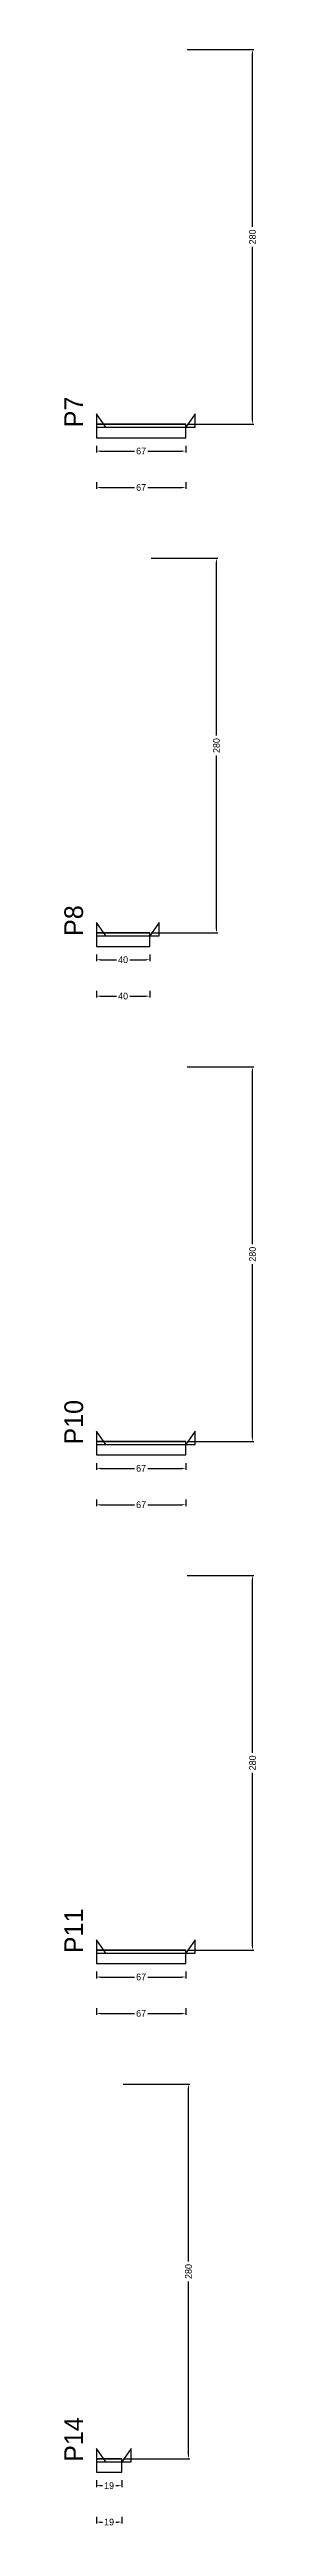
# Model space of a CAD drawing. Header units: centimetres. Extents: x -12000 to 4120, y -3806 to 2716.
# Drawn here: x 3976 to 4120, y -1568 to 282 of the extents above; entities that cross this region are included whole.
import ezdxf

# ---------------------------------------------------------------- set-up
doc = ezdxf.new("R2010")
doc.units = ezdxf.units.CM
for name, color, linetype in [('NOMENCLATURA', 7, 'Continuous'), ('SARR_2.2x10', 60, 'Continuous'), ('SARR_2.2x7', 40, 'Continuous')]:
    doc.layers.add(name, color=color, linetype=linetype)
doc.dimstyles.new('PAINEL-NOVA', dxfattribs={"dimtxt": 5, "dimasz": 3, "dimexe": 1, "dimexo": 1, "dimgap": 1, "dimtad": 1, "dimcen": 2.5, "dimazin": 3, "dimtfac": 1, "dimtmove": 0, "dimatfit": 3})

# ---------------------------------------------------------------- blocks, each defined once
blk = doc.blocks.new('_CLOSEDFILLED')
at = {"color": 0, "linetype": 'BYBLOCK'}
blk.add_solid([(-1, 0.16), (0, 0), (-1, -0.16)], dxfattribs=at)
blk = doc.blocks.new('*D21')
for p, q in [((4000, -13.8), (4000, -18.8)), ((4003, -17.8), (4028.5, -17.8)), ((4038.5, -17.8), (4064, -17.8)), ((4067, -13.8), (4067, -18.8))]:
    blk.add_line(p, q)
at = {"layer": 'Defpoints'}
for p in [(4000, -12.8), (4000, -17.8), (4067, -12.8)]:
    blk.add_point(p, dxfattribs=at)
at = {"layer": 'SARR_2.2x10', "xscale": 3, "yscale": 3, "rotation": 180}
blk.add_blockref('_CLOSEDFILLED', (4000, -17.8), dxfattribs=at)
at = {"layer": 'SARR_2.2x10', "xscale": 3, "yscale": 3}
blk.add_blockref('_CLOSEDFILLED', (4067, -17.8), dxfattribs=at)
at = {"layer": 'SARR_2.2x10', "insert": (4033.5, -17.8), "char_height": 5, "attachment_point": 5}
blk.add_mtext('67', dxfattribs=at)
blk = doc.blocks.new('*D22')
for p, q in [((4068, 282.2), (4118, 282.2)), ((4117, 149.7), (4117, 279.2)), ((4117, 5.2), (4117, 134.7)), ((4068, 2.2), (4118, 2.2))]:
    blk.add_line(p, q)
at = {"layer": 'Defpoints'}
for p in [(4067, 282.2), (4067, 2.2), (4117, 2.2)]:
    blk.add_point(p, dxfattribs=at)
at = {"layer": 'SARR_2.2x10', "xscale": 3, "yscale": 3}
for p, rotation in [((4117, 282.2), 90), ((4117, 2.2), 270)]:
    blk.add_blockref('_CLOSEDFILLED', p, dxfattribs=dict(at, rotation=rotation))
at = {"layer": 'SARR_2.2x10', "insert": (4117, 142.2), "char_height": 5, "attachment_point": 5, "rotation": 90}
blk.add_mtext('280', dxfattribs=at)
blk = doc.blocks.new('*D23')
for p, q in [((4068, 282.2), (4118, 282.2)), ((4117, 149.7), (4117, 279.2)), ((4117, 5.2), (4117, 134.7)), ((4068, 2.2), (4118, 2.2))]:
    blk.add_line(p, q)
at = {"layer": 'Defpoints'}
for p in [(4067, 282.2), (4067, 2.2), (4117, 2.2)]:
    blk.add_point(p, dxfattribs=at)
at = {"layer": 'SARR_2.2x10', "xscale": 3, "yscale": 3}
for p, rotation in [((4117, 282.2), 90), ((4117, 2.2), 270)]:
    blk.add_blockref('_CLOSEDFILLED', p, dxfattribs=dict(at, rotation=rotation))
at = {"layer": 'SARR_2.2x10', "insert": (4117, 142.2), "char_height": 5, "attachment_point": 5, "rotation": 90}
blk.add_mtext('280', dxfattribs=at)
blk = doc.blocks.new('*D24')
for p, q in [((4068, 282.2), (4118, 282.2)), ((4117, 149.7), (4117, 279.2)), ((4117, 5.2), (4117, 134.7)), ((4068, 2.2), (4118, 2.2))]:
    blk.add_line(p, q)
at = {"layer": 'Defpoints'}
for p in [(4067, 282.2), (4067, 2.2), (4117, 2.2)]:
    blk.add_point(p, dxfattribs=at)
at = {"layer": 'SARR_2.2x10', "xscale": 3, "yscale": 3}
for p, rotation in [((4117, 282.2), 90), ((4117, 2.2), 270)]:
    blk.add_blockref('_CLOSEDFILLED', p, dxfattribs=dict(at, rotation=rotation))
at = {"layer": 'SARR_2.2x10', "insert": (4117, 142.2), "char_height": 5, "attachment_point": 5, "rotation": 90}
blk.add_mtext('280', dxfattribs=at)
blk = doc.blocks.new('*D25')
for p, q in [((4068, 282.2), (4118, 282.2)), ((4117, 149.7), (4117, 279.2)), ((4117, 5.2), (4117, 134.7)), ((4068, 2.2), (4118, 2.2))]:
    blk.add_line(p, q)
at = {"layer": 'Defpoints'}
for p in [(4067, 282.2), (4067, 2.2), (4117, 2.2)]:
    blk.add_point(p, dxfattribs=at)
at = {"layer": 'SARR_2.2x10', "xscale": 3, "yscale": 3}
for p, rotation in [((4117, 282.2), 90), ((4117, 2.2), 270)]:
    blk.add_blockref('_CLOSEDFILLED', p, dxfattribs=dict(at, rotation=rotation))
at = {"layer": 'SARR_2.2x10', "insert": (4117, 142.2), "char_height": 5, "attachment_point": 5, "rotation": 90}
blk.add_mtext('280', dxfattribs=at)
blk = doc.blocks.new('*D26')
for p, q in [((4000, -41), (4000, -46)), ((4003, -45), (4028.5, -45)), ((4038.5, -45), (4064, -45)), ((4067, -41), (4067, -46))]:
    blk.add_line(p, q)
at = {"layer": 'Defpoints'}
for p in [(4000, -40), (4000, -45), (4067, -40)]:
    blk.add_point(p, dxfattribs=at)
at = {"layer": 'SARR_2.2x10', "xscale": 3, "yscale": 3, "rotation": 180}
blk.add_blockref('_CLOSEDFILLED', (4000, -45), dxfattribs=at)
at = {"layer": 'SARR_2.2x10', "xscale": 3, "yscale": 3}
blk.add_blockref('_CLOSEDFILLED', (4067, -45), dxfattribs=at)
at = {"layer": 'SARR_2.2x10', "insert": (4033.5, -45), "char_height": 5, "attachment_point": 5}
blk.add_mtext('67', dxfattribs=at)
blk = doc.blocks.new('GRA-E')
at = {"layer": 'SARR_2.2x7'}
blk.add_lwpolyline([(0, 0), (7, 0), (0, 10)], close=True, dxfattribs=at)
blk = doc.blocks.new('GRA-D')
at = {"layer": 'SARR_2.2x7'}
blk.add_lwpolyline([(0, 0), (7, 0), (7, 10)], close=True, dxfattribs=at)
blk = doc.blocks.new('*D47')
for p, q in [((4000, -393.8), (4000, -398.8)), ((4003, -397.8), (4015, -397.8)), ((4025, -397.8), (4037, -397.8)), ((4040, -393.8), (4040, -398.8))]:
    blk.add_line(p, q)
at = {"layer": 'Defpoints'}
for p in [(4000, -392.8), (4000, -397.8), (4040, -392.8)]:
    blk.add_point(p, dxfattribs=at)
at = {"layer": 'SARR_2.2x10', "xscale": 3, "yscale": 3, "rotation": 180}
blk.add_blockref('_CLOSEDFILLED', (4000, -397.8), dxfattribs=at)
at = {"layer": 'SARR_2.2x10', "xscale": 3, "yscale": 3}
blk.add_blockref('_CLOSEDFILLED', (4040, -397.8), dxfattribs=at)
at = {"layer": 'SARR_2.2x10', "insert": (4020, -397.8), "char_height": 5, "attachment_point": 5}
blk.add_mtext('40', dxfattribs=at)
blk = doc.blocks.new('*D48')
for p, q in [((4041, -97.8), (4091, -97.8)), ((4090, -230.3), (4090, -100.8)), ((4090, -374.8), (4090, -245.3)), ((4041, -377.8), (4091, -377.8))]:
    blk.add_line(p, q)
at = {"layer": 'Defpoints'}
for p in [(4040, -97.8), (4040, -377.8), (4090, -377.8)]:
    blk.add_point(p, dxfattribs=at)
at = {"layer": 'SARR_2.2x10', "xscale": 3, "yscale": 3}
for p, rotation in [((4090, -97.8), 90), ((4090, -377.8), 270)]:
    blk.add_blockref('_CLOSEDFILLED', p, dxfattribs=dict(at, rotation=rotation))
at = {"layer": 'SARR_2.2x10', "insert": (4090, -237.8), "char_height": 5, "attachment_point": 5, "rotation": 90}
blk.add_mtext('280', dxfattribs=at)
blk = doc.blocks.new('*D49')
for p, q in [((4041, -97.8), (4091, -97.8)), ((4090, -230.3), (4090, -100.8)), ((4090, -374.8), (4090, -245.3)), ((4041, -377.8), (4091, -377.8))]:
    blk.add_line(p, q)
at = {"layer": 'Defpoints'}
for p in [(4040, -97.8), (4040, -377.8), (4090, -377.8)]:
    blk.add_point(p, dxfattribs=at)
at = {"layer": 'SARR_2.2x10', "xscale": 3, "yscale": 3}
for p, rotation in [((4090, -97.8), 90), ((4090, -377.8), 270)]:
    blk.add_blockref('_CLOSEDFILLED', p, dxfattribs=dict(at, rotation=rotation))
at = {"layer": 'SARR_2.2x10', "insert": (4090, -237.8), "char_height": 5, "attachment_point": 5, "rotation": 90}
blk.add_mtext('280', dxfattribs=at)
blk = doc.blocks.new('*D50')
for p, q in [((4041, -97.8), (4091, -97.8)), ((4090, -230.3), (4090, -100.8)), ((4090, -374.8), (4090, -245.3)), ((4041, -377.8), (4091, -377.8))]:
    blk.add_line(p, q)
at = {"layer": 'Defpoints'}
for p in [(4040, -97.8), (4040, -377.8), (4090, -377.8)]:
    blk.add_point(p, dxfattribs=at)
at = {"layer": 'SARR_2.2x10', "xscale": 3, "yscale": 3}
for p, rotation in [((4090, -97.8), 90), ((4090, -377.8), 270)]:
    blk.add_blockref('_CLOSEDFILLED', p, dxfattribs=dict(at, rotation=rotation))
at = {"layer": 'SARR_2.2x10', "insert": (4090, -237.8), "char_height": 5, "attachment_point": 5, "rotation": 90}
blk.add_mtext('280', dxfattribs=at)
blk = doc.blocks.new('*D51')
for p, q in [((4041, -97.8), (4091, -97.8)), ((4090, -230.3), (4090, -100.8)), ((4090, -374.8), (4090, -245.3)), ((4041, -377.8), (4091, -377.8))]:
    blk.add_line(p, q)
at = {"layer": 'Defpoints'}
for p in [(4040, -97.8), (4040, -377.8), (4090, -377.8)]:
    blk.add_point(p, dxfattribs=at)
at = {"layer": 'SARR_2.2x10', "xscale": 3, "yscale": 3}
for p, rotation in [((4090, -97.8), 90), ((4090, -377.8), 270)]:
    blk.add_blockref('_CLOSEDFILLED', p, dxfattribs=dict(at, rotation=rotation))
at = {"layer": 'SARR_2.2x10', "insert": (4090, -237.8), "char_height": 5, "attachment_point": 5, "rotation": 90}
blk.add_mtext('280', dxfattribs=at)
blk = doc.blocks.new('*D52')
for p, q in [((4000, -421), (4000, -426)), ((4003, -425), (4015, -425)), ((4025, -425), (4037, -425)), ((4040, -421), (4040, -426))]:
    blk.add_line(p, q)
at = {"layer": 'Defpoints'}
for p in [(4000, -420), (4000, -425), (4040, -420)]:
    blk.add_point(p, dxfattribs=at)
at = {"layer": 'SARR_2.2x10', "xscale": 3, "yscale": 3, "rotation": 180}
blk.add_blockref('_CLOSEDFILLED', (4000, -425), dxfattribs=at)
at = {"layer": 'SARR_2.2x10', "xscale": 3, "yscale": 3}
blk.add_blockref('_CLOSEDFILLED', (4040, -425), dxfattribs=at)
at = {"layer": 'SARR_2.2x10', "insert": (4020, -425), "char_height": 5, "attachment_point": 5}
blk.add_mtext('40', dxfattribs=at)
blk = doc.blocks.new('*D73')
for p, q in [((4000, -773.8), (4000, -778.8)), ((4067, -773.8), (4067, -778.8)), ((4003, -777.8), (4028.5, -777.8)), ((4038.5, -777.8), (4064, -777.8))]:
    blk.add_line(p, q)
at = {"layer": 'Defpoints'}
for p in [(4000, -772.8), (4067, -772.8), (4000, -777.8)]:
    blk.add_point(p, dxfattribs=at)
at = {"layer": 'SARR_2.2x10', "xscale": 3, "yscale": 3, "rotation": 180}
blk.add_blockref('_CLOSEDFILLED', (4000, -777.8), dxfattribs=at)
at = {"layer": 'SARR_2.2x10', "xscale": 3, "yscale": 3}
blk.add_blockref('_CLOSEDFILLED', (4067, -777.8), dxfattribs=at)
at = {"layer": 'SARR_2.2x10', "insert": (4033.5, -777.8), "char_height": 5, "attachment_point": 5}
blk.add_mtext('67', dxfattribs=at)
blk = doc.blocks.new('*D74')
for p, q in [((4068, -477.8), (4118, -477.8)), ((4117, -610.3), (4117, -480.8)), ((4117, -754.8), (4117, -625.3)), ((4068, -757.8), (4118, -757.8))]:
    blk.add_line(p, q)
at = {"layer": 'Defpoints'}
for p in [(4067, -477.8), (4067, -757.8), (4117, -757.8)]:
    blk.add_point(p, dxfattribs=at)
at = {"layer": 'SARR_2.2x10', "xscale": 3, "yscale": 3}
for p, rotation in [((4117, -477.8), 90), ((4117, -757.8), 270)]:
    blk.add_blockref('_CLOSEDFILLED', p, dxfattribs=dict(at, rotation=rotation))
at = {"layer": 'SARR_2.2x10', "insert": (4117, -617.8), "char_height": 5, "attachment_point": 5, "rotation": 90}
blk.add_mtext('280', dxfattribs=at)
blk = doc.blocks.new('*D75')
for p, q in [((4068, -477.8), (4118, -477.8)), ((4117, -610.3), (4117, -480.8)), ((4117, -754.8), (4117, -625.3)), ((4068, -757.8), (4118, -757.8))]:
    blk.add_line(p, q)
at = {"layer": 'Defpoints'}
for p in [(4067, -477.8), (4067, -757.8), (4117, -757.8)]:
    blk.add_point(p, dxfattribs=at)
at = {"layer": 'SARR_2.2x10', "xscale": 3, "yscale": 3}
for p, rotation in [((4117, -477.8), 90), ((4117, -757.8), 270)]:
    blk.add_blockref('_CLOSEDFILLED', p, dxfattribs=dict(at, rotation=rotation))
at = {"layer": 'SARR_2.2x10', "insert": (4117, -617.8), "char_height": 5, "attachment_point": 5, "rotation": 90}
blk.add_mtext('280', dxfattribs=at)
blk = doc.blocks.new('*D76')
for p, q in [((4068, -477.8), (4118, -477.8)), ((4117, -610.3), (4117, -480.8)), ((4117, -754.8), (4117, -625.3)), ((4068, -757.8), (4118, -757.8))]:
    blk.add_line(p, q)
at = {"layer": 'Defpoints'}
for p in [(4067, -477.8), (4067, -757.8), (4117, -757.8)]:
    blk.add_point(p, dxfattribs=at)
at = {"layer": 'SARR_2.2x10', "xscale": 3, "yscale": 3}
for p, rotation in [((4117, -477.8), 90), ((4117, -757.8), 270)]:
    blk.add_blockref('_CLOSEDFILLED', p, dxfattribs=dict(at, rotation=rotation))
at = {"layer": 'SARR_2.2x10', "insert": (4117, -617.8), "char_height": 5, "attachment_point": 5, "rotation": 90}
blk.add_mtext('280', dxfattribs=at)
blk = doc.blocks.new('*D77')
for p, q in [((4068, -477.8), (4118, -477.8)), ((4117, -610.3), (4117, -480.8)), ((4117, -754.8), (4117, -625.3)), ((4068, -757.8), (4118, -757.8))]:
    blk.add_line(p, q)
at = {"layer": 'Defpoints'}
for p in [(4067, -477.8), (4067, -757.8), (4117, -757.8)]:
    blk.add_point(p, dxfattribs=at)
at = {"layer": 'SARR_2.2x10', "xscale": 3, "yscale": 3}
for p, rotation in [((4117, -477.8), 90), ((4117, -757.8), 270)]:
    blk.add_blockref('_CLOSEDFILLED', p, dxfattribs=dict(at, rotation=rotation))
at = {"layer": 'SARR_2.2x10', "insert": (4117, -617.8), "char_height": 5, "attachment_point": 5, "rotation": 90}
blk.add_mtext('280', dxfattribs=at)
blk = doc.blocks.new('*D78')
for p, q in [((4000, -801), (4000, -806)), ((4003, -805), (4028.5, -805)), ((4038.5, -805), (4064, -805)), ((4067, -801), (4067, -806))]:
    blk.add_line(p, q)
at = {"layer": 'Defpoints'}
for p in [(4000, -800), (4000, -805), (4067, -800)]:
    blk.add_point(p, dxfattribs=at)
at = {"layer": 'SARR_2.2x10', "xscale": 3, "yscale": 3, "rotation": 180}
blk.add_blockref('_CLOSEDFILLED', (4000, -805), dxfattribs=at)
at = {"layer": 'SARR_2.2x10', "xscale": 3, "yscale": 3}
blk.add_blockref('_CLOSEDFILLED', (4067, -805), dxfattribs=at)
at = {"layer": 'SARR_2.2x10', "insert": (4033.5, -805), "char_height": 5, "attachment_point": 5}
blk.add_mtext('67', dxfattribs=at)
blk = doc.blocks.new('*D99')
for p, q in [((4000, -1153.8), (4000, -1158.8)), ((4003, -1157.8), (4028.5, -1157.8)), ((4038.5, -1157.8), (4064, -1157.8)), ((4067, -1153.8), (4067, -1158.8))]:
    blk.add_line(p, q)
at = {"layer": 'Defpoints'}
for p in [(4000, -1152.8), (4000, -1157.8), (4067, -1152.8)]:
    blk.add_point(p, dxfattribs=at)
at = {"layer": 'SARR_2.2x10', "xscale": 3, "yscale": 3, "rotation": 180}
blk.add_blockref('_CLOSEDFILLED', (4000, -1157.8), dxfattribs=at)
at = {"layer": 'SARR_2.2x10', "xscale": 3, "yscale": 3}
blk.add_blockref('_CLOSEDFILLED', (4067, -1157.8), dxfattribs=at)
at = {"layer": 'SARR_2.2x10', "insert": (4033.5, -1157.8), "char_height": 5, "attachment_point": 5}
blk.add_mtext('67', dxfattribs=at)
blk = doc.blocks.new('*D100')
for p, q in [((4068, -857.8), (4118, -857.8)), ((4117, -990.3), (4117, -860.8)), ((4117, -1134.8), (4117, -1005.3)), ((4068, -1137.8), (4118, -1137.8))]:
    blk.add_line(p, q)
at = {"layer": 'Defpoints'}
for p in [(4067, -857.8), (4067, -1137.8), (4117, -1137.8)]:
    blk.add_point(p, dxfattribs=at)
at = {"layer": 'SARR_2.2x10', "xscale": 3, "yscale": 3}
for p, rotation in [((4117, -857.8), 90), ((4117, -1137.8), 270)]:
    blk.add_blockref('_CLOSEDFILLED', p, dxfattribs=dict(at, rotation=rotation))
at = {"layer": 'SARR_2.2x10', "insert": (4117, -997.8), "char_height": 5, "attachment_point": 5, "rotation": 90}
blk.add_mtext('280', dxfattribs=at)
blk = doc.blocks.new('*D101')
for p, q in [((4068, -857.8), (4118, -857.8)), ((4117, -990.3), (4117, -860.8)), ((4117, -1134.8), (4117, -1005.3)), ((4068, -1137.8), (4118, -1137.8))]:
    blk.add_line(p, q)
at = {"layer": 'Defpoints'}
for p in [(4067, -857.8), (4067, -1137.8), (4117, -1137.8)]:
    blk.add_point(p, dxfattribs=at)
at = {"layer": 'SARR_2.2x10', "xscale": 3, "yscale": 3}
for p, rotation in [((4117, -857.8), 90), ((4117, -1137.8), 270)]:
    blk.add_blockref('_CLOSEDFILLED', p, dxfattribs=dict(at, rotation=rotation))
at = {"layer": 'SARR_2.2x10', "insert": (4117, -997.8), "char_height": 5, "attachment_point": 5, "rotation": 90}
blk.add_mtext('280', dxfattribs=at)
blk = doc.blocks.new('*D102')
for p, q in [((4068, -857.8), (4118, -857.8)), ((4117, -990.3), (4117, -860.8)), ((4117, -1134.8), (4117, -1005.3)), ((4068, -1137.8), (4118, -1137.8))]:
    blk.add_line(p, q)
at = {"layer": 'Defpoints'}
for p in [(4067, -857.8), (4067, -1137.8), (4117, -1137.8)]:
    blk.add_point(p, dxfattribs=at)
at = {"layer": 'SARR_2.2x10', "xscale": 3, "yscale": 3}
for p, rotation in [((4117, -857.8), 90), ((4117, -1137.8), 270)]:
    blk.add_blockref('_CLOSEDFILLED', p, dxfattribs=dict(at, rotation=rotation))
at = {"layer": 'SARR_2.2x10', "insert": (4117, -997.8), "char_height": 5, "attachment_point": 5, "rotation": 90}
blk.add_mtext('280', dxfattribs=at)
blk = doc.blocks.new('*D103')
for p, q in [((4068, -857.8), (4118, -857.8)), ((4117, -990.3), (4117, -860.8)), ((4117, -1134.8), (4117, -1005.3)), ((4068, -1137.8), (4118, -1137.8))]:
    blk.add_line(p, q)
at = {"layer": 'Defpoints'}
for p in [(4067, -857.8), (4067, -1137.8), (4117, -1137.8)]:
    blk.add_point(p, dxfattribs=at)
at = {"layer": 'SARR_2.2x10', "xscale": 3, "yscale": 3}
for p, rotation in [((4117, -857.8), 90), ((4117, -1137.8), 270)]:
    blk.add_blockref('_CLOSEDFILLED', p, dxfattribs=dict(at, rotation=rotation))
at = {"layer": 'SARR_2.2x10', "insert": (4117, -997.8), "char_height": 5, "attachment_point": 5, "rotation": 90}
blk.add_mtext('280', dxfattribs=at)
blk = doc.blocks.new('*D104')
for p, q in [((4000, -1181), (4000, -1186)), ((4067, -1181), (4067, -1186)), ((4003, -1185), (4028.5, -1185)), ((4038.5, -1185), (4064, -1185))]:
    blk.add_line(p, q)
at = {"layer": 'Defpoints'}
for p in [(4000, -1180), (4067, -1180), (4000, -1185)]:
    blk.add_point(p, dxfattribs=at)
at = {"layer": 'SARR_2.2x10', "xscale": 3, "yscale": 3, "rotation": 180}
blk.add_blockref('_CLOSEDFILLED', (4000, -1185), dxfattribs=at)
at = {"layer": 'SARR_2.2x10', "xscale": 3, "yscale": 3}
blk.add_blockref('_CLOSEDFILLED', (4067, -1185), dxfattribs=at)
at = {"layer": 'SARR_2.2x10', "insert": (4033.5, -1185), "char_height": 5, "attachment_point": 5}
blk.add_mtext('67', dxfattribs=at)
blk = doc.blocks.new('*D125')
for p, q in [((4000, -1533.8), (4000, -1538.8)), ((4019, -1533.8), (4019, -1538.8)), ((4003, -1537.8), (4004.5, -1537.8)), ((4014.5, -1537.8), (4016, -1537.8))]:
    blk.add_line(p, q)
at = {"layer": 'Defpoints'}
for p in [(4000, -1532.8), (4019, -1532.8), (4000, -1537.8)]:
    blk.add_point(p, dxfattribs=at)
at = {"layer": 'SARR_2.2x10', "xscale": 3, "yscale": 3, "rotation": 180}
blk.add_blockref('_CLOSEDFILLED', (4000, -1537.8), dxfattribs=at)
at = {"layer": 'SARR_2.2x10', "xscale": 3, "yscale": 3}
blk.add_blockref('_CLOSEDFILLED', (4019, -1537.8), dxfattribs=at)
at = {"layer": 'SARR_2.2x10', "insert": (4009.5, -1537.8), "char_height": 5, "attachment_point": 5}
blk.add_mtext('19', dxfattribs=at)
blk = doc.blocks.new('*D126')
for p, q in [((4020, -1237.8), (4070, -1237.8)), ((4069, -1370.3), (4069, -1240.8)), ((4069, -1514.8), (4069, -1385.3)), ((4020, -1517.8), (4070, -1517.8))]:
    blk.add_line(p, q)
at = {"layer": 'Defpoints'}
for p in [(4019, -1237.8), (4019, -1517.8), (4069, -1517.8)]:
    blk.add_point(p, dxfattribs=at)
at = {"layer": 'SARR_2.2x10', "xscale": 3, "yscale": 3}
for p, rotation in [((4069, -1237.8), 90), ((4069, -1517.8), 270)]:
    blk.add_blockref('_CLOSEDFILLED', p, dxfattribs=dict(at, rotation=rotation))
at = {"layer": 'SARR_2.2x10', "insert": (4069, -1377.8), "char_height": 5, "attachment_point": 5, "rotation": 90}
blk.add_mtext('280', dxfattribs=at)
blk = doc.blocks.new('*D127')
for p, q in [((4020, -1237.8), (4070, -1237.8)), ((4069, -1370.3), (4069, -1240.8)), ((4069, -1514.8), (4069, -1385.3)), ((4020, -1517.8), (4070, -1517.8))]:
    blk.add_line(p, q)
at = {"layer": 'Defpoints'}
for p in [(4019, -1237.8), (4019, -1517.8), (4069, -1517.8)]:
    blk.add_point(p, dxfattribs=at)
at = {"layer": 'SARR_2.2x10', "xscale": 3, "yscale": 3}
for p, rotation in [((4069, -1237.8), 90), ((4069, -1517.8), 270)]:
    blk.add_blockref('_CLOSEDFILLED', p, dxfattribs=dict(at, rotation=rotation))
at = {"layer": 'SARR_2.2x10', "insert": (4069, -1377.8), "char_height": 5, "attachment_point": 5, "rotation": 90}
blk.add_mtext('280', dxfattribs=at)
blk = doc.blocks.new('*D128')
for p, q in [((4020, -1237.8), (4070, -1237.8)), ((4069, -1370.3), (4069, -1240.8)), ((4069, -1514.8), (4069, -1385.3)), ((4020, -1517.8), (4070, -1517.8))]:
    blk.add_line(p, q)
at = {"layer": 'Defpoints'}
for p in [(4019, -1237.8), (4019, -1517.8), (4069, -1517.8)]:
    blk.add_point(p, dxfattribs=at)
at = {"layer": 'SARR_2.2x10', "xscale": 3, "yscale": 3}
for p, rotation in [((4069, -1237.8), 90), ((4069, -1517.8), 270)]:
    blk.add_blockref('_CLOSEDFILLED', p, dxfattribs=dict(at, rotation=rotation))
at = {"layer": 'SARR_2.2x10', "insert": (4069, -1377.8), "char_height": 5, "attachment_point": 5, "rotation": 90}
blk.add_mtext('280', dxfattribs=at)
blk = doc.blocks.new('*D129')
for p, q in [((4020, -1237.8), (4070, -1237.8)), ((4069, -1370.3), (4069, -1240.8)), ((4069, -1514.8), (4069, -1385.3)), ((4020, -1517.8), (4070, -1517.8))]:
    blk.add_line(p, q)
at = {"layer": 'Defpoints'}
for p in [(4019, -1237.8), (4019, -1517.8), (4069, -1517.8)]:
    blk.add_point(p, dxfattribs=at)
at = {"layer": 'SARR_2.2x10', "xscale": 3, "yscale": 3}
for p, rotation in [((4069, -1237.8), 90), ((4069, -1517.8), 270)]:
    blk.add_blockref('_CLOSEDFILLED', p, dxfattribs=dict(at, rotation=rotation))
at = {"layer": 'SARR_2.2x10', "insert": (4069, -1377.8), "char_height": 5, "attachment_point": 5, "rotation": 90}
blk.add_mtext('280', dxfattribs=at)
blk = doc.blocks.new('*D130')
for p, q in [((4000, -1561), (4000, -1566)), ((4003, -1565), (4004.5, -1565)), ((4014.5, -1565), (4016, -1565)), ((4019, -1561), (4019, -1566))]:
    blk.add_line(p, q)
at = {"layer": 'Defpoints'}
for p in [(4000, -1560), (4000, -1565), (4019, -1560)]:
    blk.add_point(p, dxfattribs=at)
at = {"layer": 'SARR_2.2x10', "xscale": 3, "yscale": 3, "rotation": 180}
blk.add_blockref('_CLOSEDFILLED', (4000, -1565), dxfattribs=at)
at = {"layer": 'SARR_2.2x10', "xscale": 3, "yscale": 3}
blk.add_blockref('_CLOSEDFILLED', (4019, -1565), dxfattribs=at)
at = {"layer": 'SARR_2.2x10', "insert": (4009.5, -1565), "char_height": 5, "attachment_point": 5}
blk.add_mtext('19', dxfattribs=at)

msp = doc.modelspace()

# ---------------------------------------------------------------- linework, layer by layer
at = {"layer": 'SARR_2.2x10'}
for p, q in [((4067, 2.2), (4000, 2.2)), ((4000, 2.2), (4000, -7.8)), ((4067, -7.8), (4067, 2.2)), ((4000, -7.8), (4067, -7.8)), ((4040, -377.8), (4000, -377.8)), ((4000, -377.8), (4000, -387.8)), ((4000, -387.8), (4040, -387.8)), ((4040, -387.8), (4040, -377.8)), ((4067, -757.8), (4000, -757.8)), ((4000, -757.8), (4000, -767.8)), ((4067, -767.8), (4067, -757.8)), ((4000, -767.8), (4067, -767.8)), ((4067, -1137.8), (4000, -1137.8)), ((4000, -1137.8), (4000, -1147.8)), ((4067, -1147.8), (4067, -1137.8)), ((4000, -1147.8), (4067, -1147.8)), ((4019, -1517.8), (4000, -1517.8)), ((4000, -1517.8), (4000, -1527.8)), ((4000, -1527.8), (4019, -1527.8)), ((4019, -1527.8), (4019, -1517.8))]:
    msp.add_line(p, q, dxfattribs=at)
at = {"layer": 'SARR_2.2x7'}
for p, q in [((4067, 2.2), (4000, 2.2)), ((4000, 2.2), (4000, 0)), ((4000, 2.2), (4007, 2.2)), ((4000, 2.2), (4007, 2.2)), ((4000, 2.2), (4007, 2.2)), ((4000, 2.2), (4007, 2.2)), ((4000, 0), (4067, 0)), ((4007, 2.2), (4067, 2.2)), ((4007, 2.2), (4067, 2.2)), ((4007, 2.2), (4067, 2.2)), ((4007, 2.2), (4067, 2.2)), ((4067, 0), (4067, 2.2)), ((4040, -377.8), (4000, -377.8)), ((4000, -377.8), (4000, -380)), ((4000, -377.8), (4007, -377.8)), ((4000, -377.8), (4007, -377.8)), ((4000, -377.8), (4007, -377.8)), ((4000, -377.8), (4007, -377.8)), ((4000, -380), (4040, -380)), ((4007, -377.8), (4040, -377.8)), ((4007, -377.8), (4040, -377.8)), ((4007, -377.8), (4040, -377.8)), ((4007, -377.8), (4040, -377.8)), ((4040, -380), (4040, -377.8)), ((4067, -757.8), (4000, -757.8)), ((4000, -757.8), (4000, -760)), ((4000, -757.8), (4007, -757.8)), ((4000, -757.8), (4007, -757.8)), ((4000, -757.8), (4007, -757.8)), ((4000, -757.8), (4007, -757.8)), ((4007, -757.8), (4067, -757.8)), ((4007, -757.8), (4067, -757.8)), ((4007, -757.8), (4067, -757.8)), ((4007, -757.8), (4067, -757.8)), ((4067, -760), (4067, -757.8)), ((4000, -760), (4067, -760)), ((4067, -1137.8), (4000, -1137.8)), ((4000, -1137.8), (4000, -1140)), ((4000, -1137.8), (4007, -1137.8)), ((4000, -1137.8), (4007, -1137.8)), ((4000, -1137.8), (4007, -1137.8)), ((4000, -1137.8), (4007, -1137.8)), ((4000, -1140), (4067, -1140)), ((4007, -1137.8), (4067, -1137.8)), ((4007, -1137.8), (4067, -1137.8)), ((4007, -1137.8), (4067, -1137.8)), ((4007, -1137.8), (4067, -1137.8)), ((4067, -1140), (4067, -1137.8)), ((4019, -1517.8), (4000, -1517.8)), ((4000, -1517.8), (4000, -1520)), ((4000, -1517.8), (4007, -1517.8)), ((4000, -1517.8), (4007, -1517.8)), ((4000, -1517.8), (4007, -1517.8)), ((4000, -1517.8), (4007, -1517.8)), ((4000, -1520), (4019, -1520)), ((4007, -1517.8), (4019, -1517.8)), ((4007, -1517.8), (4019, -1517.8)), ((4007, -1517.8), (4019, -1517.8)), ((4007, -1517.8), (4019, -1517.8)), ((4019, -1520), (4019, -1517.8))]:
    msp.add_line(p, q, dxfattribs=at)

# ---------------------------------------------------------------- block references
for name, p in [('GRA-E', (4000, 0)), ('GRA-D', (4067, 0)), ('GRA-E', (4000, -380)), ('GRA-D', (4040, -380)), ('GRA-E', (4000, -760)), ('GRA-D', (4067, -760)), ('GRA-E', (4000, -1140)), ('GRA-D', (4067, -1140)), ('GRA-E', (4000, -1520)), ('GRA-D', (4019, -1520))]:
    msp.add_blockref(name, p, dxfattribs=at)

# ---------------------------------------------------------------- texts
at = {"layer": 'NOMENCLATURA'}
for s, p in [('P7', (3990, 0)), ('P8', (3990, -380)), ('P10', (3990, -760)), ('P11', (3990, -1140)), ('P14', (3990, -1520))]:
    msp.add_text(s, height=14, rotation=90, dxfattribs=at).set_placement(p)

# ---------------------------------------------------------------- dimensions: what is measured, and where the dimension line sits
at = {"layer": 'SARR_2.2x10'}
for base, p1, p2, picture, middle in [((4117, 2.2), (4067, 2.2), (4067, 282.2), '*D22', (4117, 142.2)), ((4117, 2.2), (4067, 2.2), (4067, 282.2), '*D23', (4117, 142.2)), ((4117, 2.2), (4067, 2.2), (4067, 282.2), '*D24', (4117, 142.2)), ((4117, 2.2), (4067, 2.2), (4067, 282.2), '*D25', (4117, 142.2)), ((4090, -377.8), (4040, -377.8), (4040, -97.8), '*D48', (4090, -237.8)), ((4090, -377.8), (4040, -377.8), (4040, -97.8), '*D49', (4090, -237.8)), ((4090, -377.8), (4040, -377.8), (4040, -97.8), '*D50', (4090, -237.8)), ((4090, -377.8), (4040, -377.8), (4040, -97.8), '*D51', (4090, -237.8)), ((4117, -757.8), (4067, -757.8), (4067, -477.8), '*D74', (4117, -617.8)), ((4117, -757.8), (4067, -757.8), (4067, -477.8), '*D75', (4117, -617.8)), ((4117, -757.8), (4067, -757.8), (4067, -477.8), '*D76', (4117, -617.8)), ((4117, -757.8), (4067, -757.8), (4067, -477.8), '*D77', (4117, -617.8)), ((4117, -1137.8), (4067, -1137.8), (4067, -857.8), '*D100', (4117, -997.8)), ((4117, -1137.8), (4067, -1137.8), (4067, -857.8), '*D101', (4117, -997.8)), ((4117, -1137.8), (4067, -1137.8), (4067, -857.8), '*D102', (4117, -997.8)), ((4117, -1137.8), (4067, -1137.8), (4067, -857.8), '*D103', (4117, -997.8)), ((4069, -1517.8), (4019, -1517.8), (4019, -1237.8), '*D126', (4069, -1377.8)), ((4069, -1517.8), (4019, -1517.8), (4019, -1237.8), '*D127', (4069, -1377.8)), ((4069, -1517.8), (4019, -1517.8), (4019, -1237.8), '*D128', (4069, -1377.8)), ((4069, -1517.8), (4019, -1517.8), (4019, -1237.8), '*D129', (4069, -1377.8))]:
    dim = msp.add_linear_dim(base=base, p1=p1, p2=p2, angle=90, dimstyle='PAINEL-NOVA', dxfattribs=at)
    dim.commit()
    dim.dimension.update_dxf_attribs({"geometry": picture, "text_midpoint": middle})
for base, p1, p2, picture, middle in [((4000, -17.8), (4000, -12.8), (4067, -12.8), '*D21', (4033.5, -17.8)), ((4000, -45), (4000, -40), (4067, -40), '*D26', (4033.5, -45)), ((4000, -397.8), (4000, -392.8), (4040, -392.8), '*D47', (4020, -397.8)), ((4000, -425), (4000, -420), (4040, -420), '*D52', (4020, -425)), ((4000, -777.8), (4000, -772.8), (4067, -772.8), '*D73', (4033.5, -777.8)), ((4000, -805), (4000, -800), (4067, -800), '*D78', (4033.5, -805)), ((4000, -1157.8), (4000, -1152.8), (4067, -1152.8), '*D99', (4033.5, -1157.8)), ((4000, -1185), (4000, -1180), (4067, -1180), '*D104', (4033.5, -1185)), ((4000, -1537.8), (4000, -1532.8), (4019, -1532.8), '*D125', (4009.5, -1537.8)), ((4000, -1565), (4000, -1560), (4019, -1560), '*D130', (4009.5, -1565))]:
    dim = msp.add_linear_dim(base=base, p1=p1, p2=p2, dimstyle='PAINEL-NOVA', dxfattribs=at)
    dim.commit()
    dim.dimension.update_dxf_attribs({"geometry": picture, "text_midpoint": middle})

doc.saveas('drawing.dxf')
